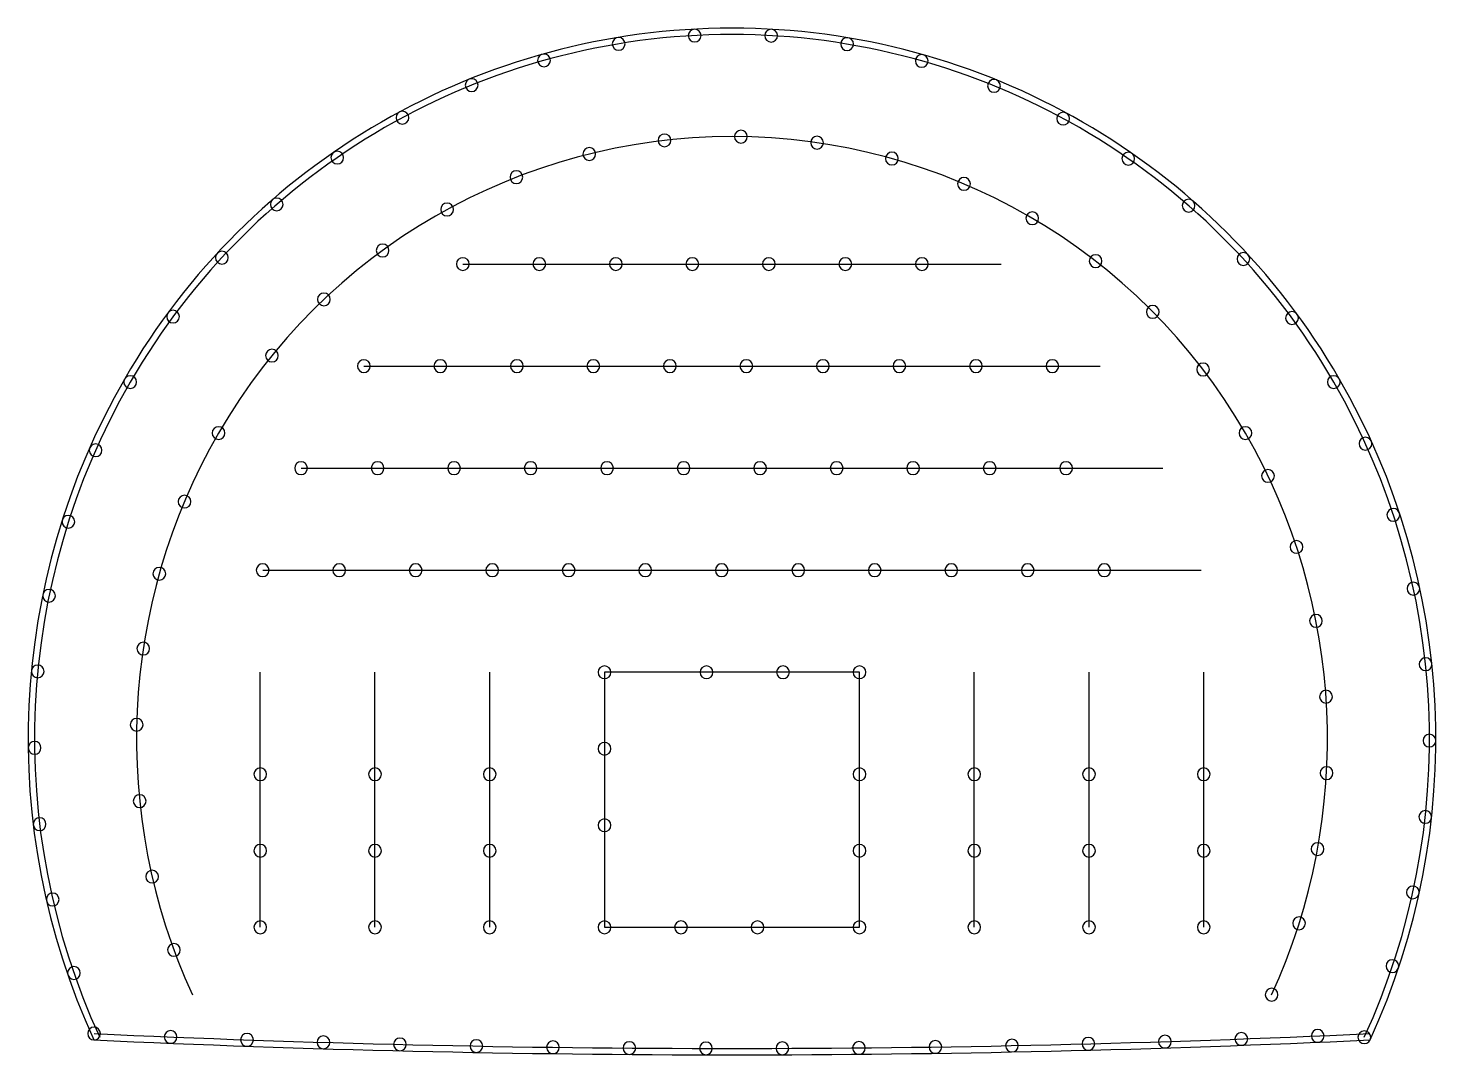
# Model space of a CAD drawing. Header units: millimetres. Extents: x -36866 to 42734, y 0 to 83144.
# Drawn here: x -5520 to 5520, y 0 to 8050 of the extents above; entities that cross this region are included whole.
import ezdxf

# ---------------------------------------------------------------- set-up
doc = ezdxf.new("R2010")
doc.units = ezdxf.units.MM
doc.header["$LTSCALE"] = 500
doc.layers.add('CS-BLST-LIN3', color=2, linetype='Continuous')

msp = doc.modelspace()

# ---------------------------------------------------------------- linework, layer by layer
at = {"layer": 'CS-BLST-LIN3'}
for p, q in [((-2111, 6200), (2111, 6200)), ((-2111, 6200), (2111, 6200)), ((-2887.3, 5400), (2887.3, 5400)), ((-2887.3, 5400), (2887.3, 5400)), ((-3379.4, 4600), (3379.4, 4600)), ((-3379.4, 4600), (3379.4, 4600)), ((-3680.7, 3800), (3680.7, 3800)), ((-3680.7, 3800), (3680.7, 3800)), ((-3700, 1000), (-3700, 3000)), ((-3700, 1000), (-3700, 3000)), ((-2800, 1000), (-2800, 3000)), ((-2800, 1000), (-2800, 3000)), ((-1900, 1000), (-1900, 3000)), ((-1900, 1000), (-1900, 3000)), ((1000, 3000), (-1000, 3000)), ((-1000, 3000), (-1000, 1000)), ((1000, 3000), (-1000, 3000)), ((-1000, 3000), (-1000, 1000)), ((1000, 1000), (1000, 3000)), ((1000, 1000), (1000, 3000)), ((1900, 1000), (1900, 3000)), ((1900, 1000), (1900, 3000)), ((2800, 1000), (2800, 3000)), ((2800, 1000), (2800, 3000)), ((3700, 1000), (3700, 3000)), ((3700, 1000), (3700, 3000)), ((-1000, 1000), (1000, 1000)), ((-1000, 1000), (1000, 1000))]:
    msp.add_line(p, q, dxfattribs=at)
at = {"layer": 'CS-BLST-LIN3', "color": 6, "true_color": 0xff00ff}
msp.add_lwpolyline([(5004.5, 117, 0.2431579), (4763.1, 5300, 0.5773497), (-4763.1, 5300, 0.2431565), (-5004.6, 117.1, 0.023389), (5004.2, 117, 0.023389)], format="xyb", close=True, dxfattribs=at)
msp.add_lwpolyline([(5004.5, 117, 0.2431579), (4763.1, 5300, 0.5773497), (-4763.1, 5300, 0.2431565), (-5004.6, 117.1, 0.023389), (5004.2, 117, 0.023389)], format="xyb", close=True, dxfattribs=at)
at = {"layer": 'CS-BLST-LIN3'}
for centre, radius, start, end in [((0, 2550), 5450, 29.99997, 149.99987), ((0, 2550), 5450, 29.99997, 149.99987), ((0, 2550), 4650, 29.99997, 149.99987), ((0, 2550), 4650, 29.99997, 149.99987), ((129.9, 2475), 5600, 149.99987, 204.66633), ((129.9, 2475), 5600, 149.99987, 204.66633), ((-129.9, 2475), 5600, 335.33322, 29.99997), ((-129.9, 2475), 5600, 335.33329, 29.99997), ((129.9, 2475), 4800, 149.99987, 204.66633), ((129.9, 2475), 4800, 149.99987, 204.66633), ((-129.9, 2475), 4800, 335.33322, 29.99997), ((-129.9, 2475), 4800, 335.33329, 29.99997), ((0, 107044.4), 106994.4, 267.320074, 272.67947), ((0, 107044.4), 106994.4, 267.320074, 272.67947)]:
    msp.add_arc(centre, radius, start, end, dxfattribs=at)
at = {"layer": 'CS-BLST-LIN3', "color": 3, "true_color": 0x00ff00}
for centre in [(-888.8, 7927), (-888.8, 7927), (-292.6, 7992.1), (-292.6, 7992.1), (307.1, 7991.3), (307.1, 7991.3), (903, 7924.7), (903, 7924.7), (-1474.2, 7796.8), (-1474.2, 7796.8), (1488.1, 7792.9), (1488.1, 7792.9), (-2041.7, 7603.1), (-2041.7, 7603.1), (2055.1, 7597.7), (2055.1, 7597.7), (-2584.5, 7348.2), (-2584.5, 7348.2), (2597.3, 7341.3), (2597.3, 7341.3), (-529.4, 7169.8), (-529.4, 7169.8), (69.5, 7199.5), (69.5, 7199.5), (667.2, 7151.9), (667.2, 7151.9), (-3096.1, 7035.2), (-3096.1, 7035.2), (-1119.4, 7063.2), (-1119.4, 7063.2), (1253.8, 7027.8), (1253.8, 7027.8), (3108, 7027), (3108, 7027), (-1690.9, 6881.7), (-1690.9, 6881.7), (1819.5, 6829.2), (1819.5, 6829.2), (-3570.1, 6667.9), (-3570.1, 6667.9), (-2234.2, 6628.1), (-2234.2, 6628.1), (3581, 6658.4), (3581, 6658.4), (2355, 6559.5), (2355, 6559.5), (-4000.9, 6250.7), (-4000.9, 6250.7), (-2740.4, 6306.7), (-2740.4, 6306.7), (-2111, 6200), (-2111, 6200), (-1511, 6200), (-1511, 6200), (-911, 6200), (-911, 6200), (-311, 6200), (-311, 6200), (289, 6200), (289, 6200), (889, 6200), (889, 6200), (1489, 6200), (1489, 6200), (2851.4, 6223.2), (2851.4, 6223.2), (4010.7, 6240.1), (4010.7, 6240.1), (-3201, 5922.9), (-3201, 5922.9), (3300.3, 5825.7), (3300.3, 5825.7), (-4383.3, 5788.7), (-4383.3, 5788.7), (4391.9, 5777.1), (4391.9, 5777.1), (-3608.4, 5483), (-3608.4, 5483), (-2887.3, 5400), (-2887.3, 5400), (-2287.3, 5400), (-2287.3, 5400), (-1687.3, 5400), (-1687.3, 5400), (-1087.3, 5400), (-1087.3, 5400), (-487.3, 5400), (-487.3, 5400), (112.7, 5400), (112.7, 5400), (712.7, 5400), (712.7, 5400), (1312.7, 5400), (1312.7, 5400), (1912.7, 5400), (1912.7, 5400), (2512.7, 5400), (2512.7, 5400), (3694.4, 5373.8), (3694.4, 5373.8), (-4719.8, 5275), (-4719.8, 5275), (4719.8, 5275), (4719.8, 5275), (-4027, 4875), (-4027, 4875), (4027, 4875), (4027, 4875), (-4991.4, 4740.3), (-4991.4, 4740.3), (4968.1, 4792.3), (-3379.4, 4600), (-3379.4, 4600), (-2779.4, 4600), (-2779.4, 4600), (-2179.4, 4600), (-2179.4, 4600), (-1579.4, 4600), (-1579.4, 4600), (-979.4, 4600), (-979.4, 4600), (-379.4, 4600), (-379.4, 4600), (220.6, 4600), (220.6, 4600), (820.6, 4600), (820.6, 4600), (1420.6, 4600), (1420.6, 4600), (2020.6, 4600), (2020.6, 4600), (2620.6, 4600), (2620.6, 4600), (4203.7, 4539), (-4293.8, 4338), (-4293.8, 4338), (-5204.3, 4179.7), (-5204.3, 4179.7), (5186.7, 4233.8), (4427.2, 3982.6), (-4491.6, 3772), (-4491.6, 3772), (-3680.7, 3800), (-3680.7, 3800), (-3080.7, 3800), (-3080.7, 3800), (-2480.7, 3800), (-2480.7, 3800), (-1880.7, 3800), (-1880.7, 3800), (-1280.7, 3800), (-1280.7, 3800), (-680.7, 3800), (-680.7, 3800), (-80.7, 3800), (-80.7, 3800), (519.3, 3800), (519.3, 3800), (1119.3, 3800), (1119.3, 3800), (1719.3, 3800), (1719.3, 3800), (2319.3, 3800), (2319.3, 3800), (2919.3, 3800), (2919.3, 3800), (-5356, 3599.5), (-5356, 3599.5), (5344.3, 3655.2), (4579.6, 3402.7), (-4617.2, 3185.7), (-4617.2, 3185.7), (5439.1, 3063), (-5444.8, 3006.4), (-5444.8, 3006.4), (-1000, 3000), (-1000, 3000), (-200, 3000), (-200, 3000), (400, 3000), (400, 3000), (1000, 3000), (1000, 3000), (4658.5, 2808.3), (-4668.8, 2588.3), (-4668.8, 2588.3), (-5469.7, 2407.2), (-5469.7, 2407.2), (-1000, 2400), (-1000, 2400), (5470.1, 2464.1), (-3700, 2200), (-3700, 2200), (-2800, 2200), (-2800, 2200), (-1900, 2200), (-1900, 2200), (1000, 2200), (1000, 2200), (1900, 2200), (1900, 2200), (2800, 2200), (2800, 2200), (3700, 2200), (3700, 2200), (4662.7, 2208.7), (-4645.4, 1989.1), (-4645.4, 1989.1), (5436.8, 1865.3), (-5430.3, 1808.7), (-5430.3, 1808.7), (-1000, 1800), (-1000, 1800), (4592.1, 1613.2), (-3700, 1600), (-3700, 1600), (-2800, 1600), (-2800, 1600), (-1900, 1600), (-1900, 1600), (1000, 1600), (1000, 1600), (1900, 1600), (1900, 1600), (2800, 1600), (2800, 1600), (3700, 1600), (3700, 1600), (-4547.6, 1397.5), (-4547.6, 1397.5), (-5327.2, 1218), (-5327.2, 1218), (5339.7, 1273.5), (-3700, 1000), (-3700, 1000), (-2800, 1000), (-2800, 1000), (-1900, 1000), (-1900, 1000), (-1000, 1000), (-1000, 1000), (-400, 1000), (-400, 1000), (200, 1000), (200, 1000), (1000, 1000), (1000, 1000), (1900, 1000), (1900, 1000), (2800, 1000), (2800, 1000), (3700, 1000), (3700, 1000), (4447.8, 1031.2), (-4376.8, 822.8), (-4376.8, 822.8), (-5161.5, 641.6), (-5161.5, 641.6), (5179.8, 695.5), (4232.1, 471.8), (-5002.7, 167), (-5002.7, 167), (-4403.3, 140.6), (-4403.3, 140.6), (-3803.7, 117.6), (-3803.7, 117.6), (-3204, 98), (-3204, 98), (-2604.2, 81.7), (-2604.2, 81.7), (-2004.4, 68.8), (-2004.4, 68.8), (1595.4, 61.9), (1595.4, 61.9), (2195.3, 72.5), (2195.3, 72.5), (2795.2, 86.5), (2795.2, 86.5), (3394.9, 103.9), (3394.9, 103.9), (3994.6, 124.6), (3994.6, 124.6), (4594.1, 148.7), (4594.1, 148.7), (4959.1, 137.9), (-1404.5, 59.2), (-1404.5, 59.2), (-804.5, 53), (-804.5, 53), (-204.5, 50.2), (-204.5, 50.2), (395.5, 50.7), (395.5, 50.7), (995.5, 54.6), (995.5, 54.6)]:
    msp.add_arc(centre, 50, 0, 359.99993, dxfattribs=at)

doc.saveas('drawing.dxf')
